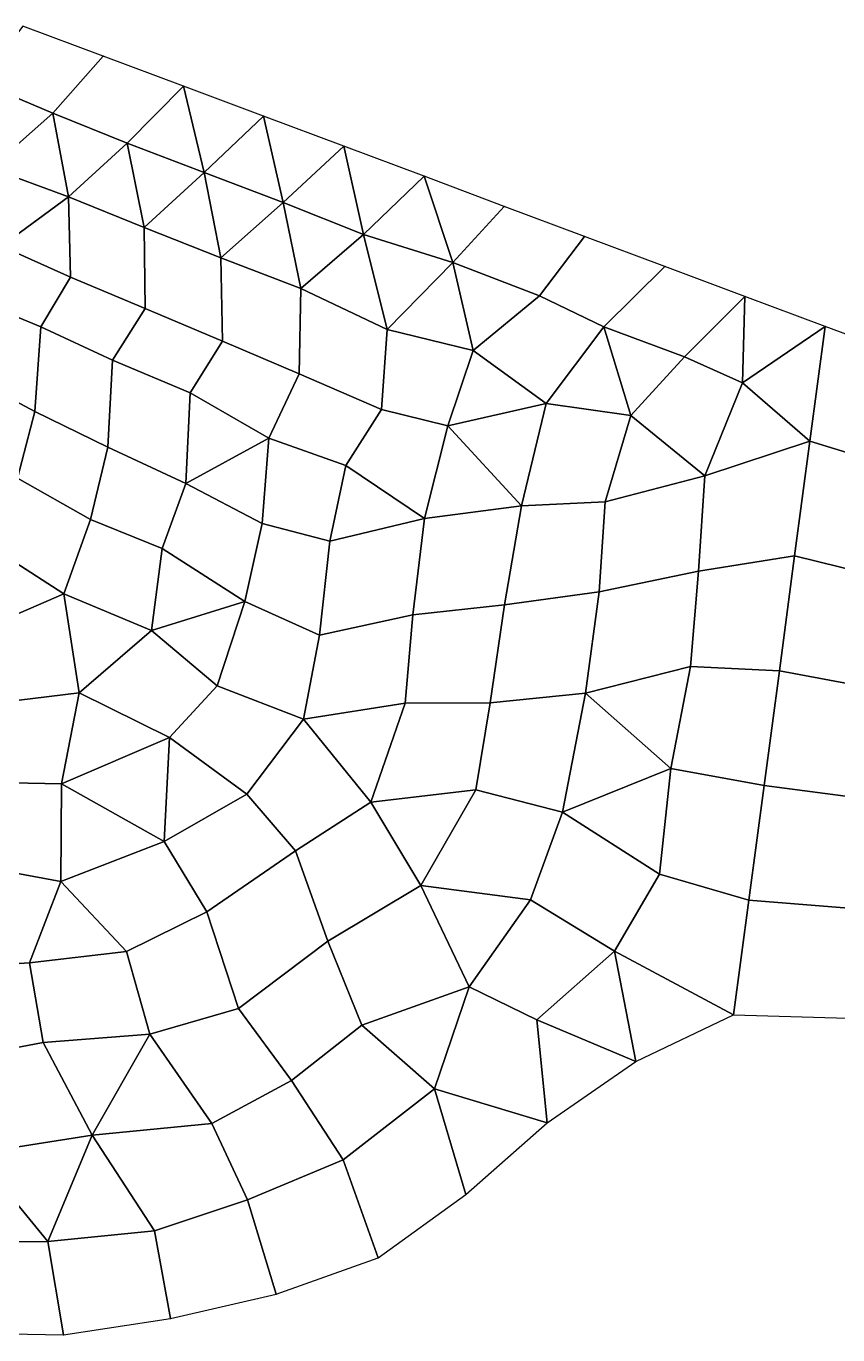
# Model space of a CAD drawing. Extents: x 380707 to 407438, y 6452841 to 6483357.
# Drawn here: x 392624 to 393561, y 6461845 to 6463356 of the extents above; entities that cross this region are included whole.
import ezdxf

# ---------------------------------------------------------------- set-up
doc = ezdxf.new("R2010")
doc.units = 0
for name, color, linetype in [('MESH_BOUND', 25, 'CONTINUOUS'), ('MESH_ELEMS', 18, 'CONTINUOUS'), ('MESH_NODES', 18, 'CONTINUOUS')]:
    doc.layers.add(name, color=color, linetype=linetype)

msp = doc.modelspace()

# ---------------------------------------------------------------- linework, layer by layer
at = {"layer": 'MESH_BOUND', "color": 25}
for points in [[(392712.759, 6463321.59, 1.04), (392620.124, 6463356.19, 0.916)], [(392805.361, 6463286.9, 0.071), (392712.759, 6463321.59, 1.04)], [(392898.002, 6463252.31, 1.091), (392805.361, 6463286.9, 0.071)], [(392990.628, 6463217.69, 0.286), (392898.002, 6463252.31, 1.091)], [(393083.237, 6463183.01, 1.029), (392990.628, 6463217.69, 0.286)], [(393175.747, 6463148.08, 0.364), (393083.237, 6463183.01, 1.029)], [(393268.288, 6463113.23, 0.508), (393175.747, 6463148.08, 0.364)], [(393360.964, 6463078.73, 0.279), (393268.288, 6463113.23, 0.508)], [(393453.591, 6463044.11, -0.295), (393360.964, 6463078.73, 0.279)], [(393546.189, 6463009.41, 0.495), (393453.591, 6463044.11, -0.295)], [(393696.977, 6462953.71, 0.45), (393546.189, 6463009.41, 0.495)], [(393327.553, 6462160.87, 1.326), (393440.49, 6462214.59, 0.869)], [(393440.49, 6462214.59, 0.869), (393611.78, 6462209.68, -0.312)], [(393225.465, 6462089.77, 0.302), (393327.553, 6462160.87, 1.326)], [(393131.501, 6462007.12, -0.772), (393225.465, 6462089.77, 0.302)], [(393030.114, 6461934.19, -1.113), (393131.501, 6462007.12, -0.772)], [(392912.481, 6461892.2, -1.266), (393030.114, 6461934.19, -1.113)], [(392790.591, 6461863.84, -1.375), (392912.481, 6461892.2, -1.266)], [(392666.99, 6461845.14, -1.002), (392790.591, 6461863.84, -1.375)], [(392542.105, 6461847.3, -0.923), (392666.99, 6461845.14, -1.002)]]:
    msp.add_polyline3d(points, dxfattribs=at)
at = {"layer": 'MESH_ELEMS', "color": 178}
for points in [[(392654.653, 6463255.73, -1.559), (392712.759, 6463321.59, 1.04), (392620.124, 6463356.19, 0.916), (392570.695, 6463291.14, -1.42)], [(392712.759, 6463321.59, 1.04), (392654.653, 6463255.73, -1.559), (392740.483, 6463221.26, -1.4), (392805.361, 6463286.9, 0.071)], [(392582.828, 6463192.15, -1.907), (392654.653, 6463255.73, -1.559), (392570.695, 6463291.14, -1.42), (392517.422, 6463230.31, -2.007)], [(392805.361, 6463286.9, 0.071), (392740.483, 6463221.26, -1.4), (392829.51, 6463187.33, -1.468), (392805.361, 6463286.9, 0.071)], [(392898.002, 6463252.31, 1.091), (392805.361, 6463286.9, 0.071), (392829.51, 6463187.33, -1.468), (392898.002, 6463252.31, 1.091)], [(392582.828, 6463192.15, -1.907), (392672.749, 6463159.08, -2.003), (392654.653, 6463255.73, -1.559), (392582.828, 6463192.15, -1.907)], [(392672.749, 6463159.08, -2.003), (392740.483, 6463221.26, -1.4), (392654.653, 6463255.73, -1.559), (392672.749, 6463159.08, -2.003)], [(392920.438, 6463152.75, -1.507), (392898.002, 6463252.31, 1.091), (392829.51, 6463187.33, -1.468), (392920.438, 6463152.75, -1.507)], [(392920.438, 6463152.75, -1.507), (392990.628, 6463217.69, 0.286), (392898.002, 6463252.31, 1.091), (392920.438, 6463152.75, -1.507)], [(392760.122, 6463123.76, -1.942), (392740.483, 6463221.26, -1.4), (392672.749, 6463159.08, -2.003), (392760.122, 6463123.76, -1.942)], [(392760.122, 6463123.76, -1.942), (392829.51, 6463187.33, -1.468), (392740.483, 6463221.26, -1.4), (392760.122, 6463123.76, -1.942)], [(392990.628, 6463217.69, 0.286), (392920.438, 6463152.75, -1.507), (393013.382, 6463115.6, -1.289), (392990.628, 6463217.69, 0.286)], [(392990.628, 6463217.69, 0.286), (393013.382, 6463115.6, -1.289), (393083.237, 6463183.01, 1.029), (392990.628, 6463217.69, 0.286)], [(392582.828, 6463192.15, -1.907), (392595.361, 6463102.02, -1.353), (392672.749, 6463159.08, -2.003), (392582.828, 6463192.15, -1.907)], [(392829.51, 6463187.33, -1.468), (392760.122, 6463123.76, -1.942), (392848.789, 6463088.77, -1.726), (392829.51, 6463187.33, -1.468)], [(392848.789, 6463088.77, -1.726), (392920.438, 6463152.75, -1.507), (392829.51, 6463187.33, -1.468), (392848.789, 6463088.77, -1.726)], [(393083.237, 6463183.01, 1.029), (393013.382, 6463115.6, -1.289), (393116.292, 6463083.14, -1.856), (393083.237, 6463183.01, 1.029)], [(393116.292, 6463083.14, -1.856), (393175.747, 6463148.08, 0.364), (393083.237, 6463183.01, 1.029), (393116.292, 6463083.14, -1.856)], [(392595.361, 6463102.02, -1.353), (392675.037, 6463066.53, -1.333), (392672.749, 6463159.08, -2.003), (392595.361, 6463102.02, -1.353)], [(392675.037, 6463066.53, -1.333), (392761.103, 6463030.32, -1.328), (392760.122, 6463123.76, -1.942), (392672.749, 6463159.08, -2.003)], [(392920.438, 6463152.75, -1.507), (392848.789, 6463088.77, -1.726), (392941.033, 6463053.23, -1.765), (392920.438, 6463152.75, -1.507)], [(392941.033, 6463053.23, -1.765), (393013.382, 6463115.6, -1.289), (392920.438, 6463152.75, -1.507), (392941.033, 6463053.23, -1.765)], [(393216.408, 6463044.8, -1.924), (393268.288, 6463113.23, 0.508), (393175.747, 6463148.08, 0.364), (393116.292, 6463083.14, -1.856)], [(392848.789, 6463088.77, -1.726), (392760.122, 6463123.76, -1.942), (392761.103, 6463030.32, -1.328), (392850.532, 6462992.65, -1.294)], [(393013.382, 6463115.6, -1.289), (392941.033, 6463053.23, -1.765), (393040.494, 6463005.92, -1.433), (393013.382, 6463115.6, -1.289)], [(393040.494, 6463005.92, -1.433), (393116.292, 6463083.14, -1.856), (393013.382, 6463115.6, -1.289), (393040.494, 6463005.92, -1.433)], [(393290.786, 6463009.19, -1.878), (393360.964, 6463078.73, 0.279), (393268.288, 6463113.23, 0.508), (393216.408, 6463044.8, -1.924)], [(392595.361, 6463102.02, -1.353), (392551.582, 6463046.15, -1.389), (392640.715, 6463009, -1.351), (392675.037, 6463066.53, -1.333)], [(392941.033, 6463053.23, -1.765), (392848.789, 6463088.77, -1.726), (392850.532, 6462992.65, -1.294), (392939.194, 6462954.9, -1.24)], [(393040.494, 6463005.92, -1.433), (393139.87, 6462981.63, -1.889), (393116.292, 6463083.14, -1.856), (393040.494, 6463005.92, -1.433)], [(393116.292, 6463083.14, -1.856), (393139.87, 6462981.63, -1.889), (393216.408, 6463044.8, -1.924), (393116.292, 6463083.14, -1.856)], [(393383.714, 6462974.36, -1.735), (393453.591, 6463044.11, -0.295), (393360.964, 6463078.73, 0.279), (393290.786, 6463009.19, -1.878)], [(392723.572, 6462970.5, -1.322), (392761.103, 6463030.32, -1.328), (392675.037, 6463066.53, -1.333), (392640.715, 6463009, -1.351)], [(392939.194, 6462954.9, -1.24), (393033.983, 6462913.63, -1.226), (393040.494, 6463005.92, -1.433), (392941.033, 6463053.23, -1.765)], [(392554.157, 6462953.63, -1.405), (392634.093, 6462911.38, -1.381), (392640.715, 6463009, -1.351), (392551.582, 6463046.15, -1.389)], [(393216.408, 6463044.8, -1.924), (393139.87, 6462981.63, -1.889), (393224.278, 6462920.32, -1.258), (393290.786, 6463009.19, -1.878)], [(393383.714, 6462974.36, -1.735), (393450.737, 6462944.22, -1.745), (393453.591, 6463044.11, -0.295), (393383.714, 6462974.36, -1.735)], [(393453.591, 6463044.11, -0.295), (393450.737, 6462944.22, -1.745), (393546.189, 6463009.41, 0.495), (393453.591, 6463044.11, -0.295)], [(392813.058, 6462932.77, -1.318), (392850.532, 6462992.65, -1.294), (392761.103, 6463030.32, -1.328), (392723.572, 6462970.5, -1.322)], [(392723.572, 6462970.5, -1.322), (392640.715, 6463009, -1.351), (392634.093, 6462911.38, -1.381), (392718.116, 6462869.96, -1.36)], [(393139.87, 6462981.63, -1.889), (393040.494, 6463005.92, -1.433), (393033.983, 6462913.63, -1.226), (393110.577, 6462894.69, -1.177)], [(393224.278, 6462920.32, -1.258), (393322.036, 6462906.55, -1.409), (393290.786, 6463009.19, -1.878), (393224.278, 6462920.32, -1.258)], [(393322.036, 6462906.55, -1.409), (393383.714, 6462974.36, -1.735), (393290.786, 6463009.19, -1.878), (393322.036, 6462906.55, -1.409)], [(393450.737, 6462944.22, -1.745), (393528.573, 6462876.94, -1.804), (393546.189, 6463009.41, 0.495), (393450.737, 6462944.22, -1.745)], [(393546.189, 6463009.41, 0.495), (393528.573, 6462876.94, -1.804), (393682.778, 6462829.71, -1.98), (393696.977, 6462953.71, 0.45)], [(392903.864, 6462880.54, -1.292), (392939.194, 6462954.9, -1.24), (392850.532, 6462992.65, -1.294), (392813.058, 6462932.77, -1.318)], [(393139.87, 6462981.63, -1.889), (393110.577, 6462894.69, -1.177), (393224.278, 6462920.32, -1.258), (393139.87, 6462981.63, -1.889)], [(393407.343, 6462836.96, -1.158), (393450.737, 6462944.22, -1.745), (393383.714, 6462974.36, -1.735), (393322.036, 6462906.55, -1.409)], [(392813.058, 6462932.77, -1.318), (392723.572, 6462970.5, -1.322), (392718.116, 6462869.96, -1.36), (392808.304, 6462828.1, -1.33)], [(392531.852, 6462883.34, -1.418), (392614.027, 6462834.47, -1.383), (392634.093, 6462911.38, -1.381), (392554.157, 6462953.63, -1.405)], [(392993.009, 6462848.76, -1.246), (393033.983, 6462913.63, -1.226), (392939.194, 6462954.9, -1.24), (392903.864, 6462880.54, -1.292)], [(393528.573, 6462876.94, -1.804), (393450.737, 6462944.22, -1.745), (393407.343, 6462836.96, -1.158), (393528.573, 6462876.94, -1.804)], [(392808.304, 6462828.1, -1.33), (392903.864, 6462880.54, -1.292), (392813.058, 6462932.77, -1.318), (392808.304, 6462828.1, -1.33)], [(393083.503, 6462787.83, -1.174), (393110.577, 6462894.69, -1.177), (393033.983, 6462913.63, -1.226), (392993.009, 6462848.76, -1.246)], [(393224.278, 6462920.32, -1.258), (393110.577, 6462894.69, -1.177), (393195.845, 6462802.51, -1.123), (393224.278, 6462920.32, -1.258)], [(393292.41, 6462806.89, -1.168), (393322.036, 6462906.55, -1.409), (393224.278, 6462920.32, -1.258), (393195.845, 6462802.51, -1.123)], [(392614.027, 6462834.47, -1.383), (392697.974, 6462786.75, -1.329), (392718.116, 6462869.96, -1.36), (392634.093, 6462911.38, -1.381)], [(393407.343, 6462836.96, -1.158), (393322.036, 6462906.55, -1.409), (393292.41, 6462806.89, -1.168), (393407.343, 6462836.96, -1.158)], [(393083.503, 6462787.83, -1.174), (393195.845, 6462802.51, -1.123), (393110.577, 6462894.69, -1.177), (393083.503, 6462787.83, -1.174)], [(392808.304, 6462828.1, -1.33), (392718.116, 6462869.96, -1.36), (392697.974, 6462786.75, -1.329), (392780.762, 6462752.9, -1.259)], [(392808.304, 6462828.1, -1.33), (392896.242, 6462781.88, -1.262), (392903.864, 6462880.54, -1.292), (392808.304, 6462828.1, -1.33)], [(392896.242, 6462781.88, -1.262), (392974.465, 6462761.36, -1.222), (392993.009, 6462848.76, -1.246), (392903.864, 6462880.54, -1.292)], [(393510.956, 6462744.47, -1.548), (393528.573, 6462876.94, -1.804), (393407.343, 6462836.96, -1.158), (393400.027, 6462726.95, -1.337)], [(393528.573, 6462876.94, -1.804), (393510.956, 6462744.47, -1.548), (393668.578, 6462705.7, -1.665), (393682.778, 6462829.71, -1.98)], [(393083.503, 6462787.83, -1.174), (392993.009, 6462848.76, -1.246), (392974.465, 6462761.36, -1.222), (393083.503, 6462787.83, -1.174)], [(393292.41, 6462806.89, -1.168), (393285.401, 6462703.08, -1.194), (393400.027, 6462726.95, -1.337), (393407.343, 6462836.96, -1.158)], [(392697.974, 6462786.75, -1.329), (392614.027, 6462834.47, -1.383), (392578.888, 6462757.76, -1.353), (392667.557, 6462700.89, -1.325)], [(392896.242, 6462781.88, -1.262), (392808.304, 6462828.1, -1.33), (392780.762, 6462752.9, -1.259), (392876.343, 6462691.78, -1.235)], [(393195.845, 6462802.51, -1.123), (393175.863, 6462688.1, -1.167), (393285.401, 6462703.08, -1.194), (393292.41, 6462806.89, -1.168)], [(393175.863, 6462688.1, -1.167), (393195.845, 6462802.51, -1.123), (393083.503, 6462787.83, -1.174), (393070.327, 6462676.56, -1.17)], [(392667.557, 6462700.89, -1.325), (392768.396, 6462658.53, -1.289), (392780.762, 6462752.9, -1.259), (392697.974, 6462786.75, -1.329)], [(392974.465, 6462761.36, -1.222), (392896.242, 6462781.88, -1.262), (392876.343, 6462691.78, -1.235), (392962.611, 6462652.85, -1.206)], [(393070.327, 6462676.56, -1.17), (393083.503, 6462787.83, -1.174), (392974.465, 6462761.36, -1.222), (392962.611, 6462652.85, -1.206)], [(392578.888, 6462757.76, -1.353), (392573.726, 6462660.18, -1.359), (392667.557, 6462700.89, -1.325), (392578.888, 6462757.76, -1.353)], [(392768.396, 6462658.53, -1.289), (392876.343, 6462691.78, -1.235), (392780.762, 6462752.9, -1.259), (392768.396, 6462658.53, -1.289)], [(393493.339, 6462612, -1.559), (393510.956, 6462744.47, -1.548), (393400.027, 6462726.95, -1.337), (393390.746, 6462616.75, -1.355)], [(393510.956, 6462744.47, -1.548), (393493.339, 6462612, -1.559), (393654.378, 6462581.7, -1.742), (393668.578, 6462705.7, -1.665)], [(393390.746, 6462616.75, -1.355), (393400.027, 6462726.95, -1.337), (393285.401, 6462703.08, -1.194), (393269.473, 6462585.94, -1.272)], [(392573.726, 6462660.18, -1.359), (392577.856, 6462573.47, -1.345), (392685.039, 6462586.42, -1.31), (392667.557, 6462700.89, -1.325)], [(392667.557, 6462700.89, -1.325), (392685.039, 6462586.42, -1.31), (392768.396, 6462658.53, -1.289), (392667.557, 6462700.89, -1.325)], [(393269.473, 6462585.94, -1.272), (393285.401, 6462703.08, -1.194), (393175.863, 6462688.1, -1.167), (393159.413, 6462574.8, -1.259)], [(392768.396, 6462658.53, -1.289), (392844.498, 6462594.41, -1.279), (392876.343, 6462691.78, -1.235), (392768.396, 6462658.53, -1.289)], [(392962.611, 6462652.85, -1.206), (392876.343, 6462691.78, -1.235), (392844.498, 6462594.41, -1.279), (392944.172, 6462556.15, -1.242)], [(393159.413, 6462574.8, -1.259), (393175.863, 6462688.1, -1.167), (393070.327, 6462676.56, -1.17), (393061.302, 6462574.44, -1.23)], [(393061.302, 6462574.44, -1.23), (393070.327, 6462676.56, -1.17), (392962.611, 6462652.85, -1.206), (392944.172, 6462556.15, -1.242)], [(392768.396, 6462658.53, -1.289), (392685.039, 6462586.42, -1.31), (392789.468, 6462534.97, -1.288), (392844.498, 6462594.41, -1.279)], [(393269.473, 6462585.94, -1.272), (393368.184, 6462498.89, -1.469), (393390.746, 6462616.75, -1.355), (393269.473, 6462585.94, -1.272)], [(393475.723, 6462479.53, -1.645), (393493.339, 6462612, -1.559), (393390.746, 6462616.75, -1.355), (393368.184, 6462498.89, -1.469)], [(393493.339, 6462612, -1.559), (393475.723, 6462479.53, -1.645), (393640.179, 6462457.69, -1.724), (393654.378, 6462581.7, -1.742)], [(392664.521, 6462481.16, -1.347), (392685.039, 6462586.42, -1.31), (392577.856, 6462573.47, -1.345), (392568.293, 6462483.43, -1.394)], [(392664.521, 6462481.16, -1.347), (392789.468, 6462534.97, -1.288), (392685.039, 6462586.42, -1.31), (392664.521, 6462481.16, -1.347)], [(392844.498, 6462594.41, -1.279), (392789.468, 6462534.97, -1.288), (392878.452, 6462469.43, -0.913), (392944.172, 6462556.15, -1.242)], [(393243.143, 6462448.57, -1.422), (393269.473, 6462585.94, -1.272), (393159.413, 6462574.8, -1.259), (393142.875, 6462474.57, -1.404)], [(393368.184, 6462498.89, -1.469), (393269.473, 6462585.94, -1.272), (393243.143, 6462448.57, -1.422), (393368.184, 6462498.89, -1.469)], [(392944.172, 6462556.15, -1.242), (393021.68, 6462460.33, -1.366), (393061.302, 6462574.44, -1.23), (392944.172, 6462556.15, -1.242)], [(393142.875, 6462474.57, -1.404), (393159.413, 6462574.8, -1.259), (393061.302, 6462574.44, -1.23), (393021.68, 6462460.33, -1.366)], [(392878.452, 6462469.43, -0.913), (392934.723, 6462404.01, -1.292), (393021.68, 6462460.33, -1.366), (392944.172, 6462556.15, -1.242)], [(392789.468, 6462534.97, -1.288), (392664.521, 6462481.16, -1.347), (392783.074, 6462414.58, -1.317), (392789.468, 6462534.97, -1.288)], [(392878.452, 6462469.43, -0.913), (392789.468, 6462534.97, -1.288), (392783.074, 6462414.58, -1.317), (392878.452, 6462469.43, -0.913)], [(393368.184, 6462498.89, -1.469), (393243.143, 6462448.57, -1.422), (393354.788, 6462376.89, -1.673), (393368.184, 6462498.89, -1.469)], [(393475.723, 6462479.53, -1.645), (393368.184, 6462498.89, -1.469), (393354.788, 6462376.89, -1.673), (393458.106, 6462347.06, -1.693)], [(392663.998, 6462368.45, -1.363), (392664.521, 6462481.16, -1.347), (392568.293, 6462483.43, -1.394), (392559.521, 6462387.75, -1.445)], [(392663.998, 6462368.45, -1.363), (392783.074, 6462414.58, -1.317), (392664.521, 6462481.16, -1.347), (392663.998, 6462368.45, -1.363)], [(393021.68, 6462460.33, -1.366), (393079.425, 6462363.99, -0.784), (393142.875, 6462474.57, -1.404), (393021.68, 6462460.33, -1.366)], [(393205.929, 6462347.42, -1.574), (393243.143, 6462448.57, -1.422), (393142.875, 6462474.57, -1.404), (393079.425, 6462363.99, -0.784)], [(393475.723, 6462479.53, -1.645), (393458.106, 6462347.06, -1.693), (393625.98, 6462333.68, -1.769), (393640.179, 6462457.69, -1.724)], [(392832.541, 6462333.74, -1.319), (392934.723, 6462404.01, -1.292), (392878.452, 6462469.43, -0.913), (392783.074, 6462414.58, -1.317)], [(392934.723, 6462404.01, -1.292), (392971.968, 6462299.69, -0.893), (393079.425, 6462363.99, -0.784), (393021.68, 6462460.33, -1.366)], [(393354.788, 6462376.89, -1.673), (393243.143, 6462448.57, -1.422), (393205.929, 6462347.42, -1.574), (393302.898, 6462288.29, -1.549)], [(392739.772, 6462287.66, -1.018), (392832.541, 6462333.74, -1.319), (392783.074, 6462414.58, -1.317), (392663.998, 6462368.45, -1.363)], [(392971.968, 6462299.69, -0.893), (392934.723, 6462404.01, -1.292), (392832.541, 6462333.74, -1.319), (392868.869, 6462221.77, -1.086)], [(392627.712, 6462274.72, -1.473), (392663.998, 6462368.45, -1.363), (392559.521, 6462387.75, -1.445), (392513.734, 6462267.31, -1.43)], [(392739.772, 6462287.66, -1.018), (392663.998, 6462368.45, -1.363), (392627.712, 6462274.72, -1.473), (392739.772, 6462287.66, -1.018)], [(393458.106, 6462347.06, -1.693), (393354.788, 6462376.89, -1.673), (393302.898, 6462288.29, -1.549), (393440.49, 6462214.59, 0.869)], [(393135.182, 6462246.9, -0.68), (393079.425, 6462363.99, -0.784), (392971.968, 6462299.69, -0.893), (393011.378, 6462202.53, -0.811)], [(393079.425, 6462363.99, -0.784), (393135.182, 6462246.9, -0.68), (393205.929, 6462347.42, -1.574), (393079.425, 6462363.99, -0.784)], [(393205.929, 6462347.42, -1.574), (393135.182, 6462246.9, -0.68), (393213.173, 6462208.86, -0.602), (393302.898, 6462288.29, -1.549)], [(393458.106, 6462347.06, -1.693), (393440.49, 6462214.59, 0.869), (393611.78, 6462209.68, -0.312), (393625.98, 6462333.68, -1.769)], [(392868.869, 6462221.77, -1.086), (392832.541, 6462333.74, -1.319), (392739.772, 6462287.66, -1.018), (392766.518, 6462192.46, -1.269)], [(393011.378, 6462202.53, -0.811), (392971.968, 6462299.69, -0.893), (392868.869, 6462221.77, -1.086), (392930.198, 6462138.85, -1.35)], [(392643.673, 6462182.84, -1.561), (392766.518, 6462192.46, -1.269), (392739.772, 6462287.66, -1.018), (392627.712, 6462274.72, -1.473)], [(393213.173, 6462208.86, -0.602), (393327.553, 6462160.87, 1.326), (393302.898, 6462288.29, -1.549), (393213.173, 6462208.86, -0.602)], [(393302.898, 6462288.29, -1.549), (393327.553, 6462160.87, 1.326), (393440.49, 6462214.59, 0.869), (393302.898, 6462288.29, -1.549)], [(392548.598, 6462164.71, -1.601), (392643.673, 6462182.84, -1.561), (392627.712, 6462274.72, -1.473), (392513.734, 6462267.31, -1.43)], [(393095.325, 6462129.28, -0.854), (393135.182, 6462246.9, -0.68), (393011.378, 6462202.53, -0.811), (393095.325, 6462129.28, -0.854)], [(393095.325, 6462129.28, -0.854), (393225.465, 6462089.77, 0.302), (393213.173, 6462208.86, -0.602), (393135.182, 6462246.9, -0.68)], [(392838.309, 6462088.96, -1.397), (392930.198, 6462138.85, -1.35), (392868.869, 6462221.77, -1.086), (392766.518, 6462192.46, -1.269)], [(393011.378, 6462202.53, -0.811), (392930.198, 6462138.85, -1.35), (392989.831, 6462047.21, -1.352), (393095.325, 6462129.28, -0.854)], [(393213.173, 6462208.86, -0.602), (393225.465, 6462089.77, 0.302), (393327.553, 6462160.87, 1.326), (393213.173, 6462208.86, -0.602)], [(392700.134, 6462075.75, -1.528), (392766.518, 6462192.46, -1.269), (392643.673, 6462182.84, -1.561), (392700.134, 6462075.75, -1.528)], [(392838.309, 6462088.96, -1.397), (392766.518, 6462192.46, -1.269), (392700.134, 6462075.75, -1.528), (392838.309, 6462088.96, -1.397)], [(392643.673, 6462182.84, -1.561), (392548.598, 6462164.71, -1.601), (392565.296, 6462054.61, -1.546), (392700.134, 6462075.75, -1.528)], [(392879.495, 6462000.84, -1.339), (392989.831, 6462047.21, -1.352), (392930.198, 6462138.85, -1.35), (392838.309, 6462088.96, -1.397)], [(393131.501, 6462007.12, -0.772), (393095.325, 6462129.28, -0.854), (392989.831, 6462047.21, -1.352), (393030.114, 6461934.19, -1.113)], [(393095.325, 6462129.28, -0.854), (393131.501, 6462007.12, -0.772), (393225.465, 6462089.77, 0.302), (393095.325, 6462129.28, -0.854)], [(392838.309, 6462088.96, -1.397), (392700.134, 6462075.75, -1.528), (392772.197, 6461965.06, -1.325), (392879.495, 6462000.84, -1.339)], [(392565.296, 6462054.61, -1.546), (392648.878, 6461952.99, -0.864), (392700.134, 6462075.75, -1.528), (392565.296, 6462054.61, -1.546)], [(392700.134, 6462075.75, -1.528), (392648.878, 6461952.99, -0.864), (392772.197, 6461965.06, -1.325), (392700.134, 6462075.75, -1.528)], [(392526.003, 6461952.54, -1.271), (392648.878, 6461952.99, -0.864), (392565.296, 6462054.61, -1.546), (392526.003, 6461952.54, -1.271)], [(393030.114, 6461934.19, -1.113), (392989.831, 6462047.21, -1.352), (392879.495, 6462000.84, -1.339), (392912.481, 6461892.2, -1.266)], [(392912.481, 6461892.2, -1.266), (392879.495, 6462000.84, -1.339), (392772.197, 6461965.06, -1.325), (392790.591, 6461863.84, -1.375)], [(392666.99, 6461845.14, -1.002), (392790.591, 6461863.84, -1.375), (392772.197, 6461965.06, -1.325), (392648.878, 6461952.99, -0.864)], [(392542.105, 6461847.3, -0.923), (392666.99, 6461845.14, -1.002), (392648.878, 6461952.99, -0.864), (392526.003, 6461952.54, -1.271)]]:
    msp.add_3dface(points, dxfattribs=at)
at = {"layer": 'MESH_NODES', "color": 18}
for p in [(392712.759, 6463321.59, 1.04), (392805.361, 6463286.9, 0.071), (392654.653, 6463255.73, -1.559), (392898.002, 6463252.31, 1.091), (392740.483, 6463221.26, -1.4), (392990.628, 6463217.69, 0.286), (392829.51, 6463187.33, -1.468), (393083.237, 6463183.01, 1.029), (392672.749, 6463159.08, -2.003), (392920.438, 6463152.75, -1.507), (393175.747, 6463148.08, 0.364), (392760.122, 6463123.76, -1.942), (393013.382, 6463115.6, -1.289), (393268.288, 6463113.23, 0.508), (392848.789, 6463088.77, -1.726), (393116.292, 6463083.14, -1.856), (393360.964, 6463078.73, 0.279), (392675.037, 6463066.53, -1.333), (392941.033, 6463053.23, -1.765), (393216.408, 6463044.8, -1.924), (393453.591, 6463044.11, -0.295), (392761.103, 6463030.32, -1.328), (392640.715, 6463009, -1.351), (393040.494, 6463005.92, -1.433), (393290.786, 6463009.19, -1.878), (393546.189, 6463009.41, 0.495), (392850.532, 6462992.65, -1.294), (393139.87, 6462981.63, -1.889), (393383.714, 6462974.36, -1.735), (392723.572, 6462970.5, -1.322), (392939.194, 6462954.9, -1.24), (393450.737, 6462944.22, -1.745), (392813.058, 6462932.77, -1.318), (393033.983, 6462913.63, -1.226), (393224.278, 6462920.32, -1.258), (392634.093, 6462911.38, -1.381), (393322.036, 6462906.55, -1.409), (393110.577, 6462894.69, -1.177), (392718.116, 6462869.96, -1.36), (392903.864, 6462880.54, -1.292), (393528.573, 6462876.94, -1.804), (392993.009, 6462848.76, -1.246), (393407.343, 6462836.96, -1.158), (392808.304, 6462828.1, -1.33), (393292.41, 6462806.89, -1.168), (393195.845, 6462802.51, -1.123), (392697.974, 6462786.75, -1.329), (392896.242, 6462781.88, -1.262), (393083.503, 6462787.83, -1.174), (392974.465, 6462761.36, -1.222), (392780.762, 6462752.9, -1.259), (393510.956, 6462744.47, -1.548), (393400.027, 6462726.95, -1.337), (392667.557, 6462700.89, -1.325), (393285.401, 6462703.08, -1.194), (392876.343, 6462691.78, -1.235), (393175.863, 6462688.1, -1.167), (393070.327, 6462676.56, -1.17), (392768.396, 6462658.53, -1.289), (392962.611, 6462652.85, -1.206), (393390.746, 6462616.75, -1.355), (393493.339, 6462612, -1.559), (392685.039, 6462586.42, -1.31), (392844.498, 6462594.41, -1.279), (393269.473, 6462585.94, -1.272), (393061.302, 6462574.44, -1.23), (393159.413, 6462574.8, -1.259), (392944.172, 6462556.15, -1.242), (392789.468, 6462534.97, -1.288), (393368.184, 6462498.89, -1.469), (392664.521, 6462481.16, -1.347), (393142.875, 6462474.57, -1.404), (393475.723, 6462479.53, -1.645), (392878.452, 6462469.43, -0.913), (393021.68, 6462460.33, -1.366), (393243.143, 6462448.57, -1.422), (392783.074, 6462414.58, -1.317), (392934.723, 6462404.01, -1.292), (392663.998, 6462368.45, -1.363), (393354.788, 6462376.89, -1.673), (393079.425, 6462363.99, -0.784), (393205.929, 6462347.42, -1.574), (393458.106, 6462347.06, -1.693), (392832.541, 6462333.74, -1.319), (392971.968, 6462299.69, -0.893), (392739.772, 6462287.66, -1.018), (393302.898, 6462288.29, -1.549), (392627.712, 6462274.72, -1.473), (393135.182, 6462246.9, -0.68), (392868.869, 6462221.77, -1.086), (393011.378, 6462202.53, -0.811), (393213.173, 6462208.86, -0.602), (393440.49, 6462214.59, 0.869), (392766.518, 6462192.46, -1.269), (392643.673, 6462182.84, -1.561), (393327.553, 6462160.87, 1.326), (392930.198, 6462138.85, -1.35), (393095.325, 6462129.28, -0.854), (392838.309, 6462088.96, -1.397), (393225.465, 6462089.77, 0.302), (392700.134, 6462075.75, -1.528), (392989.831, 6462047.21, -1.352), (393131.501, 6462007.12, -0.772), (392879.495, 6462000.84, -1.339), (392772.197, 6461965.06, -1.325), (392648.878, 6461952.99, -0.864), (393030.114, 6461934.19, -1.113), (392912.481, 6461892.2, -1.266), (392790.591, 6461863.84, -1.375), (392666.99, 6461845.14, -1.002)]:
    msp.add_point(p, dxfattribs=at)

doc.saveas('drawing.dxf')
